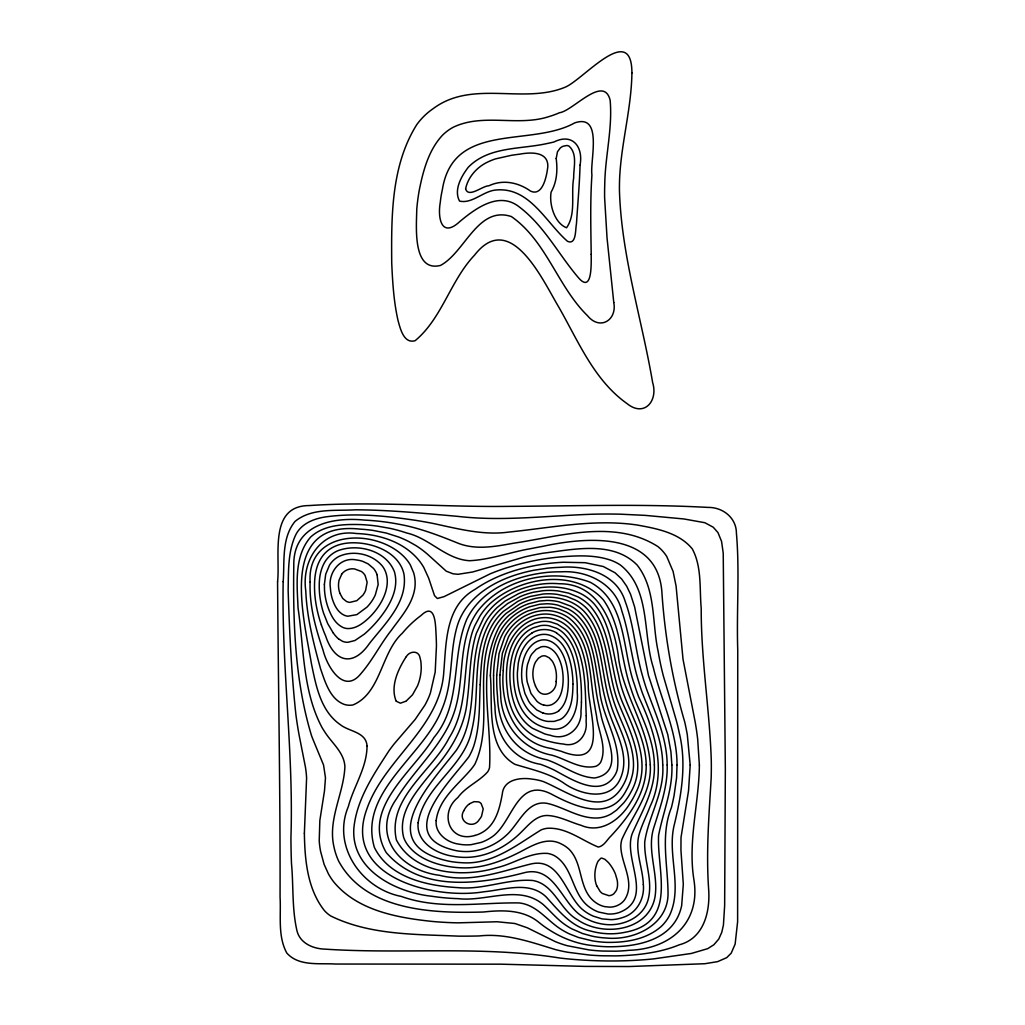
<?xml version="1.0" encoding="UTF-8"?>
<svg xmlns="http://www.w3.org/2000/svg" width="1025" height="1025" viewBox="0 0 1025 1025"><rect width="100%" height="100%" fill="white"/><g stroke="black" fill="none" stroke-linecap="round" stroke-linejoin="round"><path stroke-width="1.5" d="M556.165 681.522C556.857 692.567 542.071 699.985 536.716 688.403A22.358 22.358 0 0 1 535.383 685.93M463.889 810.596C457.009 821.358 473.05 830.16 479.393 819.436A17.399 17.399 0 0 0 481.532 816.246L483.211 808.943L481.135 803.574A6.432 6.432 0 0 0 478.585 801.87L474.062 801.665L469.668 803.677M341.684 574.32L339.057 580.188A23.024 23.024 0 0 0 339.903 593.296M406.156 656.807C398.084 669.248 390.128 686.353 396.124 701.023M406.31 656.615C409.667 650.837 419.058 650.145 420.071 658.088A26.266 26.266 0 0 1 420.993 662.688L421.249 667.57A49.725 49.725 0 0 1 419.93 678.319A47.65 47.65 0 0 1 419.123 681.369A48.79 48.79 0 0 1 417.444 686.02L412.511 694.796L406.374 700.869M558.958 710.517C567.12 703.406 568.196 691.516 568.363 681.382A78.976 78.976 0 0 0 567.773 672.272L567.12 668.018A61.231 61.231 0 0 0 565.557 661.484C562.827 652.22 556.934 642.214 546.773 640.074A15.337 15.337 0 0 0 540.662 640.202C530.86 642.624 525.146 652.425 523.019 661.663A50.904 50.904 0 0 0 521.802 669.402L521.61 673.72A59.95 59.95 0 0 0 522.212 682.599L524.903 693.425L528.682 701.241A34.158 34.158 0 0 0 530.719 704.137L536.69 709.928L543.045 713.144M531.937 633.104C518.112 641.471 513.653 658.793 513.499 673.976A83.653 83.653 0 0 0 514.191 685.648C515.844 698.473 520.636 711.658 530.783 720.203A36.618 36.618 0 0 0 538.561 725.226A37.707 37.707 0 0 0 543.045 727.02A37.272 37.272 0 0 0 549.169 728.467C570.618 733.721 578.856 709.197 577.242 692.285A136.287 136.287 0 0 0 576.562 675.885C574.782 660.202 570.771 642.201 556.537 633.104M405.836 701.241L400.403 703.188L396.278 701.241M474.921 835.452C449.232 843.152 438.841 813.043 457.842 797.565C465.773 786.688 478.97 781.678 487.695 771.825A13.363 13.363 0 0 0 489.54 767.494C492.154 720.665 476.279 670.209 499.316 626.518A56.157 56.157 0 0 1 509.066 615.218L518.176 608.594A61.013 61.013 0 0 1 528.4 603.802L539.355 601.022L547.068 600.432A52.493 52.493 0 0 1 559.125 601.842L570.502 606.044A44.523 44.523 0 0 1 580.432 613.091C603.52 636.871 600.458 672.759 610.067 702.407C616.73 725.79 633.053 748.16 627.787 773.491A44.472 44.472 0 0 1 622.931 785.573C603.725 819.757 567.555 791.428 543.045 781.46A56.106 56.106 0 0 0 532.411 779.154C520.713 777.206 503.583 779.269 502.288 794.003C499.636 808.494 495.857 824.856 481.942 832.595A28.7 28.7 0 0 1 474.921 835.452M543.993 705.149L546.786 705.533A12.262 12.262 0 0 0 552.052 704.495C560.842 700.242 562.879 689.172 563.122 680.318A58.079 58.079 0 0 0 562.93 674.348L562.52 670.76A49.302 49.302 0 0 0 560.918 663.7C558.676 656.512 554.192 648.722 546.363 646.788A11.544 11.544 0 0 0 543.045 646.57A11.723 11.723 0 0 0 540.918 646.942L536.229 649.299L531.911 653.95A25.074 25.074 0 0 0 530.322 656.615L527.567 664.29A42.845 42.845 0 0 0 526.53 674.245A47.496 47.496 0 0 0 527.234 682.022L530.976 693.464L536.882 701.241A17.476 17.476 0 0 0 543.967 705.226M338.66 638.947L342.35 641.214A13.069 13.069 0 0 0 347.859 642.303L354.932 640.51L364.195 634.244A105.947 105.947 0 0 0 368.898 629.991L370.589 628.325A122.577 122.577 0 0 0 378.827 619.228C389.333 606.262 399.302 589.247 394.497 572.001C386.412 550.387 357.507 543.007 337.379 550.912A28.508 28.508 0 0 0 325.245 561.354C319.223 570.951 318.647 582.815 319.582 593.795A91.276 91.276 0 0 0 323.554 613.078L327.718 623.623L333.33 633.104M596.665 885.677L600.086 891.391A14.388 14.388 0 0 0 602.354 893.454L608.824 895.671A8.2 8.2 0 0 0 611.182 895.248A8.072 8.072 0 0 0 614.001 893.608L616.243 890.584A11.852 11.852 0 0 0 616.858 889.072L617.37 887.009A20.526 20.526 0 0 0 617.088 879.745L615.41 874.005A41.167 41.167 0 0 0 611.169 866.125A37.413 37.413 0 0 0 608.389 862.538L604.904 859.296L601.79 858.104A2.832 2.832 0 0 0 600.752 858.335L598.139 861.128A23.216 23.216 0 0 0 596.268 865.779A33.236 33.236 0 0 0 595.153 879.77A26.163 26.163 0 0 0 596.653 885.69M339.864 593.308L342.722 598.421L346.309 601.355A9.571 9.571 0 0 0 349.833 602.38L356.841 600.663L362.876 595.192A23.203 23.203 0 0 0 365.605 590.4L367.142 582.251L365.118 575.473A13.389 13.389 0 0 0 361.351 571.45L354.432 568.901A13.773 13.773 0 0 0 341.568 574.231M321.35 624.93L323.618 631.067A166.703 166.703 0 0 0 325.642 635.948C334.317 662.342 352.997 667.326 369.333 643.623C385.093 623.495 407.937 602.2 403.978 574.256A30.878 30.878 0 0 0 401.608 567.248C395.407 554.576 381.851 547.478 368.603 544.493A71.635 71.635 0 0 0 360.07 543.109C349.845 542.135 338.827 543.122 330.076 548.964A30.904 30.904 0 0 0 323.311 555.114C314.778 565.749 313.957 580.227 314.739 593.296A112.276 112.276 0 0 0 315.367 599.599A126.37 126.37 0 0 0 321.376 624.917M377.085 574.717L378.174 584.506L375.278 595A43.793 43.793 0 0 1 367.014 607.095L356.867 614.616L347.859 616.217A13.158 13.158 0 0 1 344.221 615.218C337.456 612.092 334.022 604.686 332.01 597.895A46.381 46.381 0 0 1 330.409 588.119C327.808 572.885 339.98 556.472 356.405 559.945A30.289 30.289 0 0 1 362.581 561.316L368.129 563.878L373.484 568.414A19.847 19.847 0 0 1 377.085 574.717M463.915 810.608A17.246 17.246 0 0 1 469.655 803.664M556.088 681.51A32.249 32.249 0 0 0 554.576 665.789L553.308 662.944A19.168 19.168 0 0 0 552.078 660.92L549.259 657.832L545.607 655.987A7.188 7.188 0 0 0 543.045 655.885A7.418 7.418 0 0 0 541.572 656.243L538.433 658.204L535.691 661.791A18.809 18.809 0 0 0 534.755 663.726L534.256 665.058A28.61 28.61 0 0 0 535.511 685.879M559.099 710.697A17.13 17.13 0 0 1 543.096 713.003M531.873 633.002A24.293 24.293 0 0 1 556.678 632.873M338.609 638.998A32.428 32.428 0 0 1 333.368 633.078M277.57 581.777C278.313 686.891 280.312 791.992 280.068 897.106C281.145 915.684 277.57 936.017 286.782 953.019C298.813 966.588 319.262 962.988 335.559 964.038L501.058 964.179L585.134 966.396L628.966 966.537L704.88 963.718L717.667 961.629L726.725 957.645L731.197 953.173L735.143 944.089L737.616 921.718L737.744 650.132C736.45 611.207 739.781 572.04 736.411 533.192C736.386 517.676 722.689 507.119 707.865 507.401C641.65 503.775 575.256 506.03 508.989 506.363C442.403 507.247 375.688 501.148 309.178 505.568C268.46 505.671 280.44 555.755 277.57 581.777M283.182 581.688C281.516 667.121 293.714 752.107 290.933 837.489A683.022 683.022 0 0 0 291.484 863.55C293.573 885.972 291.856 909.008 297.032 931.033C300.146 943.256 313.061 948.753 324.643 949.112C403.004 954.352 482.186 945.422 559.996 958.055A392.87 392.87 0 0 0 572.45 959.31A456.907 456.907 0 0 0 585.48 960.233A470.257 470.257 0 0 0 602.7 960.886L606.967 960.95A447.963 447.963 0 0 0 628.517 960.643A407.015 407.015 0 0 0 653.719 958.875L691.363 953.455L707.673 948.676L713.887 944.743L718.756 939.079L721.767 932.34L723.419 925.114L724.649 905.626L725.341 769.365L723.227 553.154L721.574 541.443L717.987 532.616L713.208 527.196L704.854 522.712L683.88 518.957L645.302 515.383L620.368 514.178A559.317 559.317 0 0 0 593.795 514.191C548.516 515.575 503.147 521.623 457.88 516.382C423.812 513.333 389.705 509.976 355.457 509.809C335.418 511.091 311.728 507.721 295.059 521.405C281.363 538.023 284.681 561.674 283.182 581.688M304.374 833.184C304.797 859.77 307.321 888.906 324.348 910.52A31.954 31.954 0 0 0 330.665 915.94C369.884 935.261 415.42 934.236 458.162 936.132A586.851 586.851 0 0 0 479.341 935.94C505.761 933.006 530.86 942.129 555.665 949.65A174.788 174.788 0 0 0 567.927 952.289L589.554 955.044A270.075 270.075 0 0 0 602.636 955.787L615.423 955.889A262.067 262.067 0 0 0 632.899 954.98C648.71 953.596 664.584 950.905 679.306 944.794C704.265 938.298 710.376 911.02 708.595 888.585C706.058 851.621 709.031 814.785 711.183 777.898A392.024 392.024 0 0 0 711.286 760.524C709.646 709.659 701.023 659.242 701.215 608.248C699.422 588.542 701.984 566.902 692.298 548.913C679.127 532.705 656.628 528.554 637.14 525.018C594.346 518.676 551.617 527.76 509.105 532.039C483.095 535.703 457.547 528.618 432.332 523.288A495.972 495.972 0 0 0 415.471 520.316C386.028 515.934 355.867 512.756 326.193 516.831C313.957 518.509 300.697 523.737 295.315 535.742C287.692 552.77 288.563 572.091 288.14 590.298C289.473 631.631 291.459 673.015 295.841 714.143A387.95 387.95 0 0 0 299.185 735.45L305.463 767.264A110.303 110.303 0 0 1 306.603 778.013L304.374 833.184M367.04 745.944C366.95 767.661 353.766 786.111 348.333 806.598C331.728 845.907 361.402 888.688 401.3 896.427C439.546 910.11 479.803 902.372 519.06 902.923C536.921 904.755 547.222 920.886 561.495 929.585A73.172 73.172 0 0 0 569.759 934.057L578.51 937.478L592.373 940.86A110.2 110.2 0 0 0 606.557 942.359C625.596 942.757 646.288 939.566 661.061 926.6A40.308 40.308 0 0 0 669.684 915.146C683.086 886.087 666.583 854.068 674.463 824.036C681.612 794.375 686.66 763.292 679.306 733.106A219.517 219.517 0 0 0 676.436 720.895L663.226 675.462A296.814 296.814 0 0 1 658.14 651.375C651.836 622.713 656.231 589.349 637.089 564.98C612.63 540.406 573.68 549.451 543.045 553.218A336.341 336.341 0 0 0 524.864 556.882L472.666 571.988L458.06 574.295L453.05 573.808L446.285 571.194L428.002 554.666A95.773 95.773 0 0 0 421.864 549.669A87.932 87.932 0 0 0 415.625 545.415L409.065 541.7A104.934 104.934 0 0 0 398.751 537.049L386.335 533.077L373.472 530.489A138.003 138.003 0 0 0 360.557 529.169C278.018 519.803 303.362 615.512 311.395 663.47C315.943 685.456 320.479 710.927 340.262 724.649C349.153 731.76 366.13 731.799 367.04 745.944M643.328 884.447C644.815 898.541 636.82 913.288 622.841 917.478A38.348 38.348 0 0 1 611.182 919.668L602.034 918.887L593.296 916.158A44.306 44.306 0 0 1 581.713 908.829C565.095 893.685 559.458 856.452 529.874 864.229C500.405 871.622 470.526 883.255 439.687 875.337C399.75 870.417 370.614 835.593 396.521 798.77C412.293 772.799 435.599 752.017 449.181 724.624A102.193 102.193 0 0 0 454.6 711.03C463.71 682.765 458.893 651.644 470.462 624.02A72.006 72.006 0 0 1 477.765 611.118C503.108 578.202 552.27 567.863 590.31 582.29C627.108 602.2 621.919 650.26 634.462 684.61A212.688 212.688 0 0 0 638.716 697.013C654.693 730.71 667.16 770.416 650.145 806.342C646.737 815.362 642.278 823.985 639.472 833.223C634.18 850.327 642.816 867.329 643.328 884.447M671.875 765.009C672.9 789.301 663.124 811.941 658.601 835.362C656.653 870.789 678.089 922.308 625.647 932.161A70.558 70.558 0 0 1 607.107 933.711L602.995 933.391A75.094 75.094 0 0 1 590.733 931.059C571.207 926.805 558.74 910.738 546.03 896.798C529.002 880.629 504.287 889.841 483.864 891.776C435.317 899.937 341.991 878.015 366.63 809.635C383.927 758.884 440.378 728.147 443.799 671.772C446.272 642.406 445.311 606.082 474.921 589.439C495.075 575.448 518.97 567.888 543.045 564.198A203.296 203.296 0 0 1 563.442 562.251L585.134 562.699L603.315 566.53L615.077 572.796L621.611 578.958L626.685 586.197L630.58 594.308L634.629 606.941L648.453 675.424L667.762 734.541L670.927 751.825L671.875 765.009M677.038 765.034L676.564 778.013L674.13 795.182A247.499 247.499 0 0 1 671.452 807.444C660.356 835.234 667.749 864.37 668.044 893.006C668.531 924.717 634.193 940.758 606.454 938.029A89.649 89.649 0 0 1 592.066 936.145L582.687 933.57L571.707 928.804A66.112 66.112 0 0 1 565.595 925.05C557.113 919.387 550.732 911.327 543.224 904.55C518.855 884.216 486.106 902.013 458.072 898.643A209.907 209.907 0 0 1 431.743 896.234C396.15 892.519 351.075 870.187 353.843 828.392C356.559 799.487 373.472 774.746 388.821 751.005A153.314 153.314 0 0 1 394.663 743.304L415.176 719.435L424.939 705.085A77.413 77.413 0 0 0 430.359 693.156L435.189 672.08L436.445 645.993A262.105 262.105 0 0 0 435.984 633.104C435.484 623.405 435.023 601.918 420.955 615.577A88.355 88.355 0 0 0 417.905 617.908L416.458 619.087A107.907 107.907 0 0 0 409.411 625.468A102.436 102.436 0 0 0 402.441 633.104C380.839 652.707 381.121 693.118 352.972 704.957A17.809 17.809 0 0 1 344.221 704.393C330.114 699.229 325.156 682.009 320.594 668.877C313.586 643.354 306.847 617.396 305.77 590.836C301.273 559.432 322.042 528.503 356.393 533.525C379.468 534.268 403.965 542.007 418.982 560.419A53.915 53.915 0 0 1 423.825 567.543L428.719 578.267L434.523 595.64L437.355 598.51L444.043 596.653L490.206 573.821A210.381 210.381 0 0 1 505.338 568.234L516.203 564.98A254.315 254.315 0 0 1 536.293 560.291A239.325 239.325 0 0 1 547.171 558.471A267.23 267.23 0 0 1 560.06 556.947C577.075 555.563 594.808 554.615 611.182 560.355A45.792 45.792 0 0 1 620.33 564.967C651.029 589.26 642.483 634.039 653.335 667.608C661.01 700.088 677.102 730.979 677.038 765.034M690.197 765.073L688.531 790.8L681.01 837.489L680.946 850.276L683.316 884.267L681.663 905.626A53.159 53.159 0 0 1 679.319 913.531C668.159 941.847 633.591 947.19 606.736 946.728A139.464 139.464 0 0 1 593.052 945.627C573.142 943.615 554.551 935.018 539.06 922.513C523.532 909.534 502.468 909.892 483.48 912.019C433.665 913.442 365.874 911.289 338.66 861.141A67.022 67.022 0 0 1 333.894 846.599C327.692 819.142 343.785 793.568 344.9 766.636C344.157 752.337 331.869 743.202 324.771 731.901A91.046 91.046 0 0 1 321.952 727.391C302.58 690.94 303.912 647.838 298.044 607.928C297.058 584.224 293.893 556.37 310.613 537.074C323.913 524.851 343.183 524.108 360.326 524.582A178.286 178.286 0 0 1 377.456 526.132L390.166 528.387A155.621 155.621 0 0 1 406.797 533.026C429.565 538.189 445.837 559.355 469.527 560.713C490.206 559.727 509.873 552.296 530.168 548.759A542.968 542.968 0 0 1 543.045 546.299C587.684 536.613 659.113 531.001 662.022 594.244C665.084 637.576 672.515 680.318 684.738 722.023A237.544 237.544 0 0 1 687.314 734.899L690.197 765.073M699.37 765.098C698.999 803.536 687.685 841.371 693.938 879.937C700.754 923.025 670.107 949.022 629.145 950.303A180.233 180.233 0 0 1 615.564 951.187L602.469 951.046A185.397 185.397 0 0 1 589.132 949.932L567.261 945.716A106.254 106.254 0 0 1 555.191 941.578L527.247 927.766L514.883 923.499L497.099 921.757L458.162 922.846A350.089 350.089 0 0 1 431.999 921.411C397.149 917.708 357.802 910.661 334.048 882.307A61.462 61.462 0 0 1 328.397 873.825L324.118 864.37L320.53 851.134A91.302 91.302 0 0 1 319.223 840.884L319.851 820.397L324.489 790.877L325.476 777.808L323.554 765.009L314.15 742.279A180.157 180.157 0 0 1 311.613 735.937C294.841 681.023 292.958 621.996 293.791 564.98C293.265 524.723 332.446 516.818 364.528 520.098A244.193 244.193 0 0 1 381.531 521.52A233.123 233.123 0 0 1 398.341 524.147C418.828 527.76 438.316 535.204 457.509 542.981C475.459 550.31 495.049 546.581 513.423 543.25C560.547 536.306 614.641 518.893 657.973 546.62A40.218 40.218 0 0 1 666.75 556.485L673.105 571.463L676.077 586.069L683.022 659.242L695.193 722.151A293.291 293.291 0 0 1 697.692 739.281L699.37 765.098M591.207 254.367C591.13 262.682 592.706 295.61 577.498 276.596C558.048 253.508 543.852 225.5 519.38 207.024C499.316 190.855 475.779 208.229 459.828 221.541C441.544 238.569 437.47 218.299 440.276 202.348A104.166 104.166 0 0 1 442.326 189.804C453.153 121.014 530.502 147.536 574.666 122.91C603.405 113.045 589.811 161.053 591.925 174.955C590.118 201.4 590.836 227.896 591.207 254.367M613.77 302.452C617.229 320.056 600.022 330.921 587.556 315.764C557.536 286.449 546.492 241.016 511.36 216.544C477.727 205.5 465.055 252.457 440.43 265.462C412.101 272.343 416.56 225.846 416.752 209.42A202.002 202.002 0 0 1 419.327 189.868C423.222 170.547 428.629 150.227 442.339 135.377A45.049 45.049 0 0 1 453.319 127.203C483.428 112.814 517.958 126.857 549.118 116.542A85.434 85.434 0 0 0 559.496 112.724C572.834 111.097 603.648 74.236 610.131 100.155C612.668 128.317 605.16 156.172 604.75 184.295A272.599 272.599 0 0 0 604.622 197.799L607.043 238.018L613.77 302.452M667.173 764.983C667.813 786.38 660.356 806.662 654.091 826.778C646.096 850.007 658.973 873.838 654.924 897.387C648.351 931.328 602.738 937.119 577.69 919.848C559.804 910.046 554.346 884.101 532.744 880.488C507.554 878.502 483.313 890.148 457.957 887.637C427.194 885.895 389.359 877.784 374.381 847.419C357.994 791.902 423.863 755.976 441.737 709.697A94.608 94.608 0 0 0 446.106 697.103C452.845 672.861 450.116 646.942 458.201 623.021C467.797 596.563 494.191 580.919 520.047 573.603A162.014 162.014 0 0 1 533.871 570.246L547.299 568.209A166.114 166.114 0 0 1 560.611 567.325C586.274 565.172 616.999 574.192 625.212 601.483C634.129 625.622 635.385 651.708 642.637 676.308A247.743 247.743 0 0 0 646.429 688.723C655.295 713.502 667.07 738.09 667.173 764.983M418.136 822.742C416.073 842.14 435.984 853.556 452.563 856.195A71.545 71.545 0 0 0 463.787 857.374C485.812 857.951 506.76 846.957 521.904 831.48C529.002 824.484 536.447 815.298 547.388 815.49C559.266 816.041 569.887 822.076 581.111 825.33C601.034 834.094 620.599 819.372 630.362 802.69A77.669 77.669 0 0 0 635.987 792.415C651.362 761.882 633.886 729.518 622.008 701.241C609.516 670.312 612.95 632.873 590.451 606.3A46.048 46.048 0 0 0 578.1 596.96L568.542 593.116L558.382 590.977A70.046 70.046 0 0 0 543.045 590.707L533.743 592.194A77.657 77.657 0 0 0 520.111 596.665L507.695 603.52L500.213 609.567A62.32 62.32 0 0 0 491.065 620.368C470.565 653.655 480.827 694.425 471.602 730.902C464.248 767.289 424.068 785.957 418.136 822.742M436.163 820.538C434.818 833.299 446.977 842.46 458.508 844.087A45.331 45.331 0 0 0 471 844.69L481.263 842.396A46.023 46.023 0 0 0 491.077 837.489C512.705 824.1 516.318 776.015 551.514 794.17C575.179 806.829 610.452 822.024 626.352 790.121A52.967 52.967 0 0 0 630.926 780.115L632.412 774.798A47.765 47.765 0 0 0 633.514 764.881C633.54 742.036 620.433 722.369 613.719 701.241A150.316 150.316 0 0 1 611.771 694.63C603.507 666.545 604.891 633.476 583.673 610.913A45.331 45.331 0 0 0 572.949 603.097C560.137 596.499 544.8 595.487 531.053 599.561A65.997 65.997 0 0 0 519.598 604.122L506.171 613.36A58.412 58.412 0 0 0 495.792 625.827C471.269 668.262 494.883 720.78 474.921 764.099A55.863 55.863 0 0 1 471.052 769.352C457.829 784.983 438.918 798.834 436.163 820.538M499.893 675.001L499.88 679.408A149.509 149.509 0 0 0 500.61 692.682C500.367 723.458 521.802 749.531 551.975 755.194C566.364 759.141 580.406 769.877 595.807 766.316A10.558 10.558 0 0 0 600.688 762.241C607.3 747.263 598.113 731.043 596.537 715.886A292.304 292.304 0 0 1 594.641 705.123C589.183 676.372 591.861 639.293 565.493 620.061A37.733 37.733 0 0 0 553.474 614.962C543.724 612.63 533.295 614.859 524.8 619.958A45.843 45.843 0 0 0 513.756 629.312A45.279 45.279 0 0 0 508.515 636.845L502.365 653.373L499.893 675.001M572.975 684.239C572.693 695.642 572.257 709.133 563.263 717.462A16.823 16.823 0 0 1 560.098 719.55L554.153 721.408L547.901 721.433A26.688 26.688 0 0 1 543.045 720.37A28.918 28.918 0 0 1 538.048 718.217C526.094 711.645 520.021 698.076 518.15 685.084A71.455 71.455 0 0 1 517.382 672.81L518.266 663.367A56.247 56.247 0 0 1 519.034 659.664C521.52 648.658 528.708 637.204 540.431 634.706A18.95 18.95 0 0 1 548.452 634.847C565.121 639.536 570.72 658.832 572.373 674.091A103.025 103.025 0 0 1 572.975 684.239M662.739 764.957C664.661 792.171 648.62 815.708 644.751 841.768C643.956 860.475 652.566 878.745 648.633 897.464C644.661 917.823 621.368 927.471 602.482 924.063A53.467 53.467 0 0 1 591.207 920.988L585.89 918.528A49.687 49.687 0 0 1 578.613 913.775C560.957 899.463 552.718 864.908 523.673 872.877C478.201 884.767 420.186 892.045 386.143 852.454C360.685 808.187 413.575 771.453 433.959 737.462C462.352 703.765 450.641 657.089 466.875 619.074A68.073 68.073 0 0 1 472.615 609.491C489.732 585.839 519.355 575.281 547.427 572.373A137.222 137.222 0 0 1 561.2 571.822C587.325 570.182 615.295 583.84 621.829 610.977C629.388 633.629 631.323 657.678 638.319 680.485A230.151 230.151 0 0 0 642.329 692.849C651.247 716.168 662.56 739.448 662.739 764.957M556.203 158.555C557.651 170.15 556.998 181.771 551.104 192.111C549.016 204.411 554.589 223.155 566.569 227.768C576.293 213.866 570.797 194.173 573.68 177.966C573.462 167.703 577.767 154.173 569.157 146.242A5.292 5.292 0 0 0 566.838 145.512L563.071 146.255A11.365 11.365 0 0 0 560.227 148.036L557.472 151.764L556.203 158.555M586.236 715.834L586.21 718.243A119.438 119.438 0 0 1 586.108 721.651C587.773 734.887 577.447 747.789 563.404 744.035A70.635 70.635 0 0 1 559.868 743.625L558.663 743.445A92.737 92.737 0 0 1 545.3 740.293C522.545 734.874 509.182 712.593 507.388 690.453A110.444 110.444 0 0 1 506.452 674.745C506.683 660.779 509.322 646.019 518.24 634.821A37.822 37.822 0 0 1 528.772 625.801L534.871 623.033L541.379 621.547A29.174 29.174 0 0 1 550.463 621.932L557.408 624.212L565.108 629.183A36.08 36.08 0 0 1 569.029 633.104C586.39 656.73 584.967 687.852 586.236 715.834M465.606 188.869C468.412 198.414 482.468 185.768 488.976 185.756C502.852 179.183 518.471 182.437 530.578 191.124C543.007 196.928 546.927 175.019 547.811 166.46C548.26 151.136 530.053 152.187 519.585 154.186A203.873 203.873 0 0 0 511.334 155.326L495.562 158.875A62.858 62.858 0 0 0 488.233 161.783C477.24 166.78 468.015 176.864 465.606 188.869M654.373 764.919C655.423 789.788 641.983 811.364 632.374 833.261C622.431 858.45 655.09 898.899 618.959 912.609A29.469 29.469 0 0 1 607.992 914.005L598.613 912.045A35.529 35.529 0 0 1 590.118 907.586C571.566 895.158 573.872 867.035 554.423 855.67A22.678 22.678 0 0 0 547.824 853.441C529.669 852.095 513.858 863.87 496.625 867.752C462.916 877.951 414.382 874.389 396.393 839.936C386.938 798.129 432.486 770.89 449.104 737.897C469.219 706.263 461.865 667.57 472.025 633.104A77.221 77.221 0 0 1 474.921 625.481L480.046 615.884A67.547 67.547 0 0 1 490.078 603.597C519.637 576.972 574.512 567.812 603.366 599.843C621.637 625.98 620.612 659.485 630.964 688.723A195.211 195.211 0 0 0 635.487 701.241C644.11 721.613 654.053 742.318 654.373 764.919M324.387 584.34L324.528 590.438A66.523 66.523 0 0 0 325.207 596.23A64.806 64.806 0 0 0 325.899 599.881A68.649 68.649 0 0 0 327.449 605.698C330.281 614.154 334.496 623.431 342.978 627.467A14.145 14.145 0 0 0 347.373 628.556C356.047 628.94 363.388 623.097 369.359 617.447A69.188 69.188 0 0 0 380.813 602.803C386.002 593.834 389.333 582.751 385.848 572.578A23.69 23.69 0 0 0 382.428 566.159C372.267 553.82 353.061 549.759 338.66 556.588A24.369 24.369 0 0 0 329.576 564.98L325.719 574.167L324.387 584.34M496.715 675.078L496.728 683.88A179.644 179.644 0 0 0 497.573 697C498.304 728.096 515.088 753.298 546.568 759.743C562.892 765.009 577.126 777.155 594.692 777.988C627.223 771.992 604.02 733.106 600.765 713.9A201.297 201.297 0 0 1 598.638 704.508C591.873 675.155 594.859 637.934 568.503 617.665A40.078 40.078 0 0 0 560.598 613.424A40.782 40.782 0 0 0 551.975 611.041C541.7 609.35 531.04 612.104 522.276 617.562A49.354 49.354 0 0 0 510.002 628.607A48.342 48.342 0 0 0 504.71 636.909L499.06 653.54L496.715 675.078M650.286 764.893C651.964 793.299 632.361 815.323 621.778 839.731A26.842 26.842 0 0 0 620.83 846.266C621.112 864.024 635.615 882.551 624.725 899.642A17.592 17.592 0 0 1 619.42 904.473L617.14 905.626A19.59 19.59 0 0 1 609.926 907.151L604.955 906.677A23.934 23.934 0 0 1 602.533 906.036A24.843 24.843 0 0 1 596.114 902.871C577.78 890.379 583.891 863.857 568.965 849.161A31.237 31.237 0 0 0 561.136 843.882C547.03 836.477 532.5 845.458 520.085 851.954C501.827 861.295 481.801 868.841 460.968 867.803A98.182 98.182 0 0 1 446.887 866.215C431.704 863.242 415.855 856.887 406.797 843.69A29.341 29.341 0 0 1 403.683 837.502C396.778 810.89 419.174 788.648 434.036 769.365C450.846 750.082 464.671 727.199 467.169 701.241C469.988 680.241 469.565 658.755 474.921 638.139A84.729 84.729 0 0 1 476.458 633.104L483.518 618.165A65.92 65.92 0 0 1 493.781 605.57C507.106 592.988 524.992 585.967 543.045 583.904A87.804 87.804 0 0 1 559.381 583.75C598.536 583.533 613.322 622.457 618.19 654.732C621.983 693.553 648.12 726.007 650.286 764.893M490.347 675.718C492.999 704.38 485.466 747.545 514.947 764.342C531.36 769.416 548.503 772.991 563.109 782.613C579.945 794.964 610.631 802.332 620.612 778.039C630.695 753.977 614.142 730.402 607.607 707.647A151.418 151.418 0 0 1 604.788 697.115C597.729 669.543 599.125 636.461 577.254 615.231A43.396 43.396 0 0 0 568.106 608.927L557.715 605.096A48.098 48.098 0 0 0 546.722 603.763L539.663 604.263L529.669 606.774A56.529 56.529 0 0 0 520.316 611.105A54.85 54.85 0 0 0 511.936 617.05A53.877 53.877 0 0 0 500.969 630.093C493.025 643.867 491.039 660.074 490.347 675.718M631.913 72.954C631.413 107.446 621.816 140.989 619.779 175.352A223.322 223.322 0 0 0 619.446 190.407C621.381 255.75 641.752 318.557 652.643 382.581C658.319 400.801 644.315 417.764 626.864 403.466C593.296 379.634 577.652 339.493 557.587 305.066C542.058 278.71 509.95 209.523 474.498 255.199C450.423 280.543 442.057 318.403 415.087 340.723C403.722 343.99 400.224 328.372 398.007 320.389C393.728 301.529 392.588 282.157 391.717 262.9C391.345 216.249 391.114 165.473 416.765 124.64A66.638 66.638 0 0 1 433.293 108.56C472.525 79.335 523.48 104.588 565.3 87.138C583.507 79.489 631.823 21.23 631.913 72.954M580.048 165.204C579.509 184.833 577.69 204.398 576.447 224.001C575.243 229.139 576.588 245.295 567.543 241.349C545.966 222.566 529.835 187.357 496.766 189.945C483.659 190.522 472.423 204.142 459.559 201.092C453.511 189.971 461.391 176.198 468.322 167.203C488.758 146.293 520.303 149.496 546.786 143.59A155.608 155.608 0 0 0 554 141.988C572.411 132.712 583.507 146.69 580.048 165.204M310.114 582.085C309.243 605.442 315.585 628.325 323.08 650.222C327.052 666.545 343.849 695.091 360.992 673.566C372.6 660.164 380.48 644.033 391.447 630.144C400.865 616.973 412.832 604.033 414.933 587.312A37.348 37.348 0 0 0 413.728 572.975L410.359 564.98A39.629 39.629 0 0 0 406.784 559.791C380.48 527.888 306.757 527.644 310.114 582.085M493.55 675.155L493.794 692.682A232.573 232.573 0 0 0 494.96 706.302C495.152 735.194 511.488 759.474 540.572 764.33A135.646 135.646 0 0 1 554.512 770.223C572.552 779.935 601.995 799.09 615.679 773.862A26.983 26.983 0 0 0 617.319 769.365C621.496 741.062 601.393 716.411 599.458 688.518C594.705 664.033 593.885 635.257 574.077 617.345A41.935 41.935 0 0 0 565.723 611.784L559.535 609.247A44.254 44.254 0 0 0 549.72 607.274L539.983 607.556L528.029 610.887A51.532 51.532 0 0 0 502.993 633.091C496.01 645.929 494.037 660.741 493.55 675.155M646.211 764.881C646.608 792.671 629.196 816.323 611.182 835.798C607.043 839.629 604.199 846.035 598.305 847.06C581.777 840.423 566.607 827.444 547.798 828.251A22.909 22.909 0 0 0 541.149 829.891C516.767 844.856 492.32 865.074 461.724 862.704A84.575 84.575 0 0 1 448.438 861.09C371.908 844.1 430.154 784.01 456.202 750.467C482.826 711.235 463.313 659.267 487.4 619.292A64.139 64.139 0 0 1 497.074 607.607L505.107 601.073L518.432 593.744A84.934 84.934 0 0 1 533.09 588.965C548.939 585.442 566.172 586.415 580.868 593.68A45.958 45.958 0 0 1 594.09 603.827C611.015 623.815 612.45 651.016 618.587 675.334C624.123 706.366 645.571 732.772 646.211 764.881M581.444 702.189L581.354 705.098A121.424 121.424 0 0 1 580.97 711.081C582.251 727.788 567.017 741.395 550.31 735.271A56.183 56.183 0 0 1 544.685 733.887L532.462 728.275A41.487 41.487 0 0 1 524.147 721.1C516.305 712.234 512.538 700.536 510.86 689.005A96.324 96.324 0 0 1 509.873 675.18C509.989 660.1 513.448 643.649 525.043 633.104A32.633 32.633 0 0 1 533.397 627.736L540.559 625.622A25.638 25.638 0 0 1 548.695 625.673L556.652 628.299A30.865 30.865 0 0 1 563.583 633.117C576.332 645.481 579.151 664.149 580.816 681.036A201.387 201.387 0 0 1 581.431 702.189M480.187 684.662C479.29 705.251 480.084 726.43 473.678 746.277A61.654 61.654 0 0 1 468.912 756.719C448.617 783.664 392.075 837.463 457.112 850.853A58.399 58.399 0 0 0 466.055 851.557C477.125 851.621 488.002 848.008 497.33 842.166A61.526 61.526 0 0 0 506.427 835.17C519.496 823.575 527.708 797.783 549.515 803.933C565.787 808.328 580.637 818.949 598.1 817.963A30.481 30.481 0 0 0 611.182 813.914L616.589 810.109L623.777 802.831A63.755 63.755 0 0 0 631.105 791.736C647.967 761.806 628.85 729.428 617.806 701.241C606.441 670.76 609.619 634.142 587.005 608.658A45.843 45.843 0 0 0 575.473 600.086L566.646 596.46L557.267 594.385A63.307 63.307 0 0 0 543.045 594.013L530.104 596.499A71.417 71.417 0 0 0 517.715 601.419L503.237 611.489A60.398 60.398 0 0 0 494.601 621.419C482.045 639.831 481.199 663.137 480.187 684.662M503.288 670.517C500.136 704.239 514.114 742.689 551.642 748.532A279.787 279.787 0 0 0 560.97 751.197C612.207 771.441 587.03 709.518 588.286 683.688C585.967 657.794 579.074 621.329 547.645 617.716C519.56 615.82 502.737 645.519 503.288 670.517"/></g></svg>
